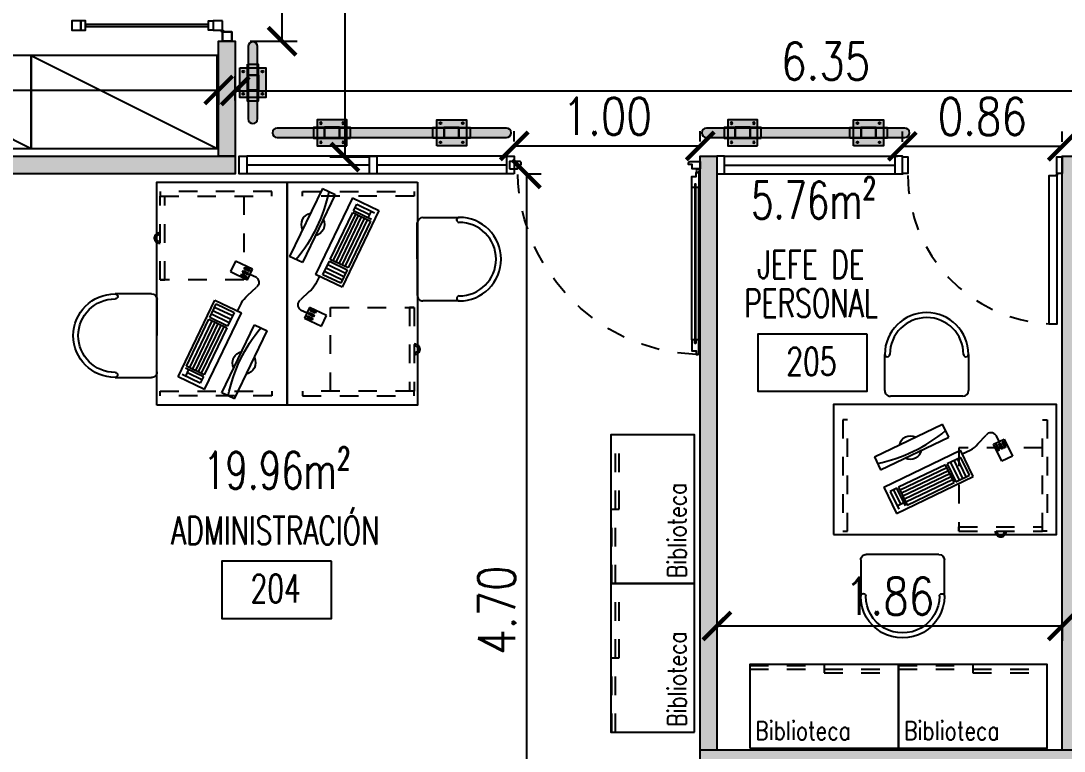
# Model space of a CAD drawing. Header units: millimetres. Extents: x -129 to 3172, y -143 to 919.
# Drawn here: x -50.18 to -44.57, y 1.38 to 5.31 of the extents above; entities that cross this region are included whole.
import ezdxf
from ezdxf.enums import TextEntityAlignment as Align

# ---------------------------------------------------------------- set-up
doc = ezdxf.new("R2010")
doc.units = ezdxf.units.MM
doc.header["$LTSCALE"] = 0.1
for name, pattern in [('DASHED2', [0.375, 0.25, -0.125]), ('HIDDEN', [9.525, 6.35, -3.175]), ('HIDDEN2', [0.1875, 0.125, -0.0625])]:
    doc.linetypes.add(name, pattern=pattern)
for name, color, linetype in [('A-TABIQUE PRY', 2, 'Continuous'), ('C-ALUMINIO', 140, 'Continuous'), ('C-METALICA', 8, 'Continuous'), ('D-PARACHOQUE', 8, 'Continuous'), ('E-GENERAL', 8, 'Continuous'), ('E-MOBILIARIO', 1, 'Continuous'), ('H-HATCH MURO', 252, 'Continuous'), ('R-CUADRO REF', 1, 'Continuous'), ('R-NOMBRE LOCAL', 7, 'Continuous'), ('zA-COTAS', 1, 'Continuous'), ('zA-TXT SUPS', 2, 'Continuous')]:
    doc.layers.add(name, color=color, linetype=linetype)
doc.styles.add('ROMANS', font='ROMANS.SHX', dxfattribs={"width": 0.8, "height": 0.2})
doc.styles.add('VAUX', font='romans.shx', dxfattribs={"width": 0.85})
doc.dimstyles.new('COTA 1-125', dxfattribs={"dimtxt": 0.2, "dimasz": 0.15, "dimexe": 0.08, "dimexo": 0.08, "dimgap": 0.06, "dimtad": 1, "dimzin": 0, "dimdsep": 46, "dimtxsty": 'ROMANS', "dimblk": 'ARCHTICK', "dimcen": 0, "dimclrd": 256, "dimclre": 8, "dimclrt": 3, "dimadec": 0, "dimazin": 0, "dimtfac": 1, "dimtofl": 0, "dimtmove": 0, "dimatfit": 3, "dimldrblk": 'ARCHTICK', "dimfxl": 1, "dimtolj": 1, "dimtzin": 0, "dimlwd": -1, "dimlwe": -1, "dimarcsym": 0})

# ---------------------------------------------------------------- blocks, each defined once
blk = doc.blocks.new('comp')
at = {"layer": 'E-MOBILIARIO'}
for p, q in [((-375.9094, 423.7424), (-375.5431, 423.9184)), ((-375.5101, 423.8497), (-375.5431, 423.9184)), ((-375.8764, 423.6737), (-375.5101, 423.8497)), ((-375.3539, 423.8126), (-375.3091, 423.8599)), ((-375.2688, 423.8113), (-375.2115, 423.8388)), ((-375.2566, 423.8594), (-375.2401, 423.825)), ((-375.2115, 423.8388), (-375.1675, 423.7472)), ((-375.2247, 423.7197), (-375.2688, 423.8113)), ((-375.2506, 423.8087), (-375.2598, 423.8043)), ((-375.2598, 423.8043), (-375.2466, 423.7769)), ((-375.2374, 423.7813), (-375.2506, 423.8087)), ((-375.2466, 423.7769), (-375.2374, 423.7813)), ((-375.2323, 423.8175), (-375.2415, 423.8131)), ((-375.2415, 423.8131), (-375.2283, 423.7857)), ((-375.2191, 423.7901), (-375.2323, 423.8175)), ((-375.2283, 423.7857), (-375.2191, 423.7901)), ((-375.214, 423.8263), (-375.2231, 423.8219)), ((-375.2231, 423.8219), (-375.2099, 423.7945)), ((-375.2008, 423.7989), (-375.214, 423.8263)), ((-375.2099, 423.7945), (-375.2008, 423.7989)), ((-375.9094, 423.7424), (-375.8764, 423.6737)), ((-375.8588, 423.5806), (-375.4467, 423.7787)), ((-375.445, 423.74), (-375.5183, 423.7048)), ((-375.4633, 423.7312), (-375.4171, 423.635)), ((-375.3784, 423.6367), (-375.4467, 423.7787)), ((-375.3988, 423.6438), (-375.445, 423.74)), ((-375.437, 423.7586), (-375.3942, 423.7792)), ((-375.1675, 423.7472), (-375.2247, 423.7197)), ((-375.5274, 423.7004), (-375.7792, 423.5794)), ((-375.5197, 423.6844), (-375.7715, 423.5633)), ((-375.512, 423.6683), (-375.7638, 423.5473)), ((-375.4812, 423.6042), (-375.5274, 423.7004)), ((-375.5183, 423.7048), (-375.472, 423.6086)), ((-375.4999, 423.7136), (-375.4537, 423.6174)), ((-375.4816, 423.7224), (-375.4354, 423.6262)), ((-375.7905, 423.4387), (-375.3784, 423.6367)), ((-375.5043, 423.6523), (-375.7561, 423.5313)), ((-375.4966, 423.6363), (-375.7484, 423.5153)), ((-375.4889, 423.6203), (-375.7407, 423.4992)), ((-375.472, 423.6086), (-375.3988, 423.6438)), ((-375.8588, 423.5806), (-375.7905, 423.4387)), ((-375.7884, 423.575), (-375.825, 423.5573)), ((-375.825, 423.5573), (-375.7788, 423.4612)), ((-375.8067, 423.5662), (-375.7693, 423.4883)), ((-375.7422, 423.4788), (-375.7884, 423.575)), ((-375.7792, 423.5794), (-375.733, 423.4832)), ((-375.733, 423.4832), (-375.4812, 423.6042)), ((-375.7876, 423.4795), (-375.751, 423.4971))]:
    blk.add_line(p, q, dxfattribs=at)
for centre, radius, start, end in [((-376.0564, 424.5172), 0.8255, 281.4184, 309.9184), ((-375.7156, 423.793), 0.0619, 63.8992, 167.4376), ((-375.283, 423.8408), 0.0323, 35.1957, 143.7409), ((-375.7156, 423.793), 0.0619, 243.383, 347.9539), ((-375.441, 423.8765), 0.1079, 295.6684, 323.7409)]:
    blk.add_arc(centre, radius, start, end, dxfattribs=at)
blk = doc.blocks.new('Escritorio 1.20x0.70')
at = {"layer": 'E-MOBILIARIO', "linetype": 'HIDDEN2', "ltscale": 0.005}
for p, q in [((2121.1148, 1231.8749), (2121.1148, 1231.8999)), ((2121.1148, 1231.8999), (2121.5648, 1231.8999))]:
    blk.add_line(p, q, dxfattribs=at)
at = {"layer": 'E-MOBILIARIO'}
blk.add_lwpolyline([(2120.4407, 1231.8576), (2121.6407, 1231.8576), (2121.6407, 1232.5576), (2120.4407, 1232.5576)], close=True, dxfattribs=at)
at = {"layer": 'E-MOBILIARIO', "linetype": 'HIDDEN2', "ltscale": 0.005}
for points in [[(2120.4916, 1231.8749), (2120.5166, 1231.8749), (2120.5166, 1232.4749), (2120.4916, 1232.4749)], [(2121.5898, 1231.8749), (2121.5648, 1231.8749), (2121.5648, 1232.4749), (2121.5898, 1232.4749)], [(2121.1148, 1231.8749), (2121.5648, 1231.8749), (2121.5648, 1232.3249), (2121.1148, 1232.3249)]]:
    blk.add_lwpolyline(points, close=True, dxfattribs=at)
for radius in [0.03, 0.02]:
    blk.add_arc((2121.3398, 1231.8749), radius, 180, 0, dxfattribs=at)
blk = doc.blocks.new('N Local')
at = {"layer": 'R-CUADRO REF'}
blk.add_lwpolyline([(6337.1934, -934.8286), (6337.93, -934.8286), (6337.93, -935.2124), (6337.1934, -935.2124)], close=True, dxfattribs=at)
at = {"layer": 'R-CUADRO REF', "lineweight": 0, "style": 'VAUX', "width": 0.85}
blk.add_attdef('NUMERO', text='', height=0.1823, dxfattribs=at).set_placement((6337.5847, -935.1061), align=Align.CENTER)
at = {"layer": 'R-NOMBRE LOCAL', "lineweight": 0, "style": 'VAUX', "width": 0.85}
for p in [(6337.5718, -934.4549), (6337.5718, -934.7149)]:
    blk.add_attdef('NOMBRE', text='', height=0.1823, dxfattribs=at).set_placement(p, align=Align.CENTER)
blk = doc.blocks.new('VCA')
at = {"layer": 'C-ALUMINIO'}
for p, q in [((2024.1075, 1183.5781, -0.0018), (2025.5462, 1183.5781, -0.0016)), ((2024.1075, 1183.5314, -0.0002), (2024.8069, 1183.5314, -0.0016)), ((2024.8468, 1183.5314, -0.0016), (2025.5063, 1183.5314, -0.0033)), ((2024.1075, 1183.4839, -0.0016), (2025.5063, 1183.4839, -0.0049))]:
    blk.add_line(p, q, dxfattribs=at)
for points, elevation in [([(2024.0676, 1183.5781), (2024.1075, 1183.5781), (2024.1075, 1183.4839), (2024.0676, 1183.4839)], -0.0018), ([(2024.8069, 1183.5781), (2024.8468, 1183.5781), (2024.8468, 1183.4839), (2024.8069, 1183.4839)], -0.0016), ([(2025.5063, 1183.5781), (2025.5462, 1183.5781), (2025.5462, 1183.4839), (2025.5063, 1183.4839)], -0.0016)]:
    blk.add_lwpolyline(points, close=True, dxfattribs=dict(at, elevation=elevation))
blk = doc.blocks.new('biblioteca')
at = {"layer": 'E-MOBILIARIO'}
blk.add_line((1649.6538, 1508.8197), (1649.6538, 1508.7947), dxfattribs=at)
at = {"layer": 'E-MOBILIARIO', "linetype": 'HIDDEN2', "ltscale": 0.005}
for p, q in [((1649.6538, 1508.8147), (1650.0538, 1508.8147)), ((1650.0538, 1508.8147), (1650.0538, 1508.7747)), ((1649.6538, 1508.7947), (1650.4538, 1508.7947)), ((1650.0538, 1508.7747), (1650.4538, 1508.7747))]:
    blk.add_line(p, q, dxfattribs=at)
at = {"layer": 'E-MOBILIARIO'}
blk.add_lwpolyline([(1649.6538, 1508.3697), (1650.4538, 1508.3697), (1650.4538, 1508.8197), (1649.6538, 1508.8197)], close=True, dxfattribs=at)
at = {"layer": 'E-MOBILIARIO', "style": 'ROMANS', "width": 0.8}
blk.add_text('Biblioteca', height=0.1, dxfattribs=at).set_placement((1649.6828, 1508.4141))
blk = doc.blocks.new('P80i')
at = {"layer": 'C-ALUMINIO'}
for points in [[(0.03, 0.1), (0.03, 0.9), (0.07, 0.9), (0.07, 0.1)], [(0.03, 0.09), (0.03, 0), (0, 0), (0, 0.09)], [(0.86, 0.09), (0.86, 0), (0.83, 0), (0.83, 0.09)]]:
    blk.add_lwpolyline(points, close=True, dxfattribs=at)
blk.add_circle((0.0295, 0.0975, 0.0203), 0.00167, dxfattribs=at)
at = {"layer": 'C-ALUMINIO', "color": 8, "linetype": 'DASHED2'}
blk.add_arc((0.03, 0.1), 0.8, 0, 87.134, dxfattribs=at)
blk = doc.blocks.new('A$C17FA08BE')
at = {"layer": 'E-MOBILIARIO'}
for p, q in [((-0.2089, -0.2201), (-0.2089, 0.1699)), ((-0.1789, 0.1999), (0.0161, 0.1999)), ((0.0161, -0.2501), (-0.1789, -0.2501))]:
    blk.add_line(p, q, dxfattribs=at)
for centre, radius, start, end in [((-0.1789, 0.1699), 0.03, 90, 180), ((0.0161, 0.1864), 0.0135, 90, 270), ((0.0161, -0.0251), 0.225, 270, 90), ((0.0161, -0.0251), 0.198, 270, 90), ((-0.1789, -0.2201), 0.03, 180, 270), ((0.0161, -0.2366), 0.0135, 90, 270)]:
    blk.add_arc(centre, radius, start, end, dxfattribs=at)
blk = doc.blocks.new('Puerta Alum pasada 90')
at = {"layer": 'C-ALUMINIO', "color": 8}
for p, q in [((-0.9599, 1.018), (-0.1405, 1.018)), ((-0.9599, 0.98), (-0.1405, 0.98))]:
    blk.add_line(p, q, dxfattribs=at)
at = {"layer": 'C-ALUMINIO'}
for points in [[(-1.0199, 1.003), (-1.0399, 1.003), (-1.0399, 1.0102, -0.387306), (-1.0328, 1.018), (-0.9599, 1.018), (-0.9599, 1.002), (-0.9774, 1.002), (-0.9774, 0.996), (-0.9599, 0.996), (-0.9599, 0.98), (-1.0199, 0.98), (-1.0199, 1.003), (-1.0399, 1.003)], [(-0.0805, 1.003), (-0.0605, 1.003), (-0.0605, 1.0102, 0.387306), (-0.0676, 1.018), (-0.1405, 1.018), (-0.1405, 1.002), (-0.123, 1.002), (-0.123, 0.996), (-0.1405, 0.996), (-0.1405, 0.98), (-0.0805, 0.98), (-0.0805, 1.003), (-0.0605, 1.003)], [(-0.04, 1.0255), (-0.04, 0.9824, 0.502809), (-0.04, 0.9824), (-0.04, 0.9824), (-0.04, 0.9824), (-0.017, 0.9824), (-0.017, 0.9628), (-0.0104, 0.9628, 0.418366), (0, 0.9732), (0, 1.0255), (-0.04, 1.0255)], [(-0.04, 0), (-0.04, 0.0431, -0.502809), (-0.04, 0.0431), (-0.04, 0.0431), (-0.04, 0.0431), (-0.017, 0.0431), (-0.017, 0.0628), (-0.0104, 0.0628, -0.418366), (0, 0.0523), (0, 0), (-0.04, 0)]]:
    blk.add_lwpolyline(points, format="xyb", dxfattribs=at)
blk.add_lwpolyline([(-0.9774, 0.996), (-0.9774, 1.002), (-0.123, 1.002), (-0.123, 0.996)], close=True, dxfattribs=at)
blk.add_circle((-0.05, 1.013, 0.0003), 0.00857, dxfattribs=at)
at = {"layer": 'C-ALUMINIO', "color": 8, "linetype": 'DASHED2'}
blk.add_arc((-0.0392, 1.0443, 0.0003), 1.0015, 182.3676, 271.2708, dxfattribs=at)
blk = doc.blocks.new('_ARCHTICK')
at = {"color": 0, "linetype": 'ByBlock', "const_width": 0.15}
blk.add_lwpolyline([(-0.5, -0.5), (0.5, 0.5)], dxfattribs=at)
blk = doc.blocks.new('*D402')
at = {"layer": 'Defpoints', "color": 0, "transparency": 16777216}
for p in [(-47.5427, 4.4907, -0.0423), (-47.4604, -0.2051, -0.0421), (-47.4604, -0.2051)]:
    blk.add_point(p, dxfattribs=at)
at = {"layer": 'zA-COTAS', "color": 8, "linetype": 'HIDDEN', "transparency": 16777216}
for p, q in [((-47.4627, 4.4907), (-47.3804, 4.4907)), ((-47.3804, -0.2051), (-47.3804, -0.2051))]:
    blk.add_line(p, q, dxfattribs=at)
at = {"layer": 'zA-COTAS', "transparency": 16777216}
blk.add_line((-47.4604, 4.4907), (-47.4604, -0.2051), dxfattribs=at)
at = {"layer": 'zA-COTAS', "transparency": 16777216, "xscale": 0.15, "yscale": 0.15, "zscale": 0.15}
for p, rotation in [((-47.4604, 4.4907), 90), ((-47.4604, -0.2051), 270)]:
    blk.add_blockref('_ARCHTICK', p, dxfattribs=dict(at, rotation=rotation))
at = {"layer": 'zA-COTAS', "color": 3, "transparency": 16777216, "insert": (-47.6204, 2.1428), "char_height": 0.2, "attachment_point": 5, "rotation": 90, "style": 'ROMANS'}
blk.add_mtext('\\A1;4.70', dxfattribs=at)
blk = doc.blocks.new('*D408')
at = {"layer": 'Defpoints', "color": 0, "transparency": 16777216}
for p in [(-49.1154, 5.0406, -0.0408), (-53.165, 4.9895, -0.0219), (-49.1154, 4.9414)]:
    blk.add_point(p, dxfattribs=at)
at = {"layer": 'zA-COTAS', "transparency": 16777216}
blk.add_line((-53.165, 4.9414), (-49.1154, 4.9414), dxfattribs=at)
at = {"layer": 'zA-COTAS', "color": 8, "linetype": 'HIDDEN', "transparency": 16777216}
for p, q in [((-49.1154, 4.9606), (-49.1154, 4.8614)), ((-53.165, 4.9095), (-53.165, 4.8614))]:
    blk.add_line(p, q, dxfattribs=at)
at = {"layer": 'zA-COTAS', "transparency": 16777216, "xscale": 0.15, "yscale": 0.15, "zscale": 0.15, "rotation": 180}
blk.add_blockref('_ARCHTICK', (-53.165, 4.9414), dxfattribs=at)
at = {"layer": 'zA-COTAS', "transparency": 16777216, "xscale": 0.15, "yscale": 0.15, "zscale": 0.15}
blk.add_blockref('_ARCHTICK', (-49.1154, 4.9414), dxfattribs=at)
at = {"layer": 'zA-COTAS', "color": 3, "transparency": 16777216, "insert": (-51.1402, 5.1014), "char_height": 0.2, "attachment_point": 5, "style": 'ROMANS'}
blk.add_mtext('\\A1;4.05', dxfattribs=at)
blk = doc.blocks.new('*D420')
at = {"layer": 'Defpoints', "color": 0, "transparency": 16777216}
for p in [(-42.6764, 4.9366, -0.0011), (-42.6764, 4.9366), (-49.0256, 4.8047, -0.0219)]:
    blk.add_point(p, dxfattribs=at)
at = {"layer": 'zA-COTAS', "color": 8, "linetype": 'HIDDEN', "transparency": 16777216}
blk.add_line((-49.0256, 4.8847), (-49.0256, 5.0166), dxfattribs=at)
at = {"layer": 'zA-COTAS', "transparency": 16777216}
blk.add_line((-49.0256, 4.9366), (-42.6764, 4.9366), dxfattribs=at)
at = {"layer": 'zA-COTAS', "transparency": 16777216, "xscale": 0.15, "yscale": 0.15, "zscale": 0.15, "rotation": 180}
blk.add_blockref('_ARCHTICK', (-49.0256, 4.9366), dxfattribs=at)
at = {"layer": 'zA-COTAS', "transparency": 16777216, "xscale": 0.15, "yscale": 0.15, "zscale": 0.15}
blk.add_blockref('_ARCHTICK', (-42.6764, 4.9366), dxfattribs=at)
at = {"layer": 'zA-COTAS', "color": 3, "transparency": 16777216, "insert": (-45.851, 5.0966), "char_height": 0.2, "attachment_point": 5, "style": 'ROMANS'}
blk.add_mtext('\\A1;6.35', dxfattribs=at)
blk = doc.blocks.new('*D421')
at = {"layer": 'Defpoints', "color": 0, "transparency": 16777216}
for p in [(-48.4367, 37.3866, 0.0017), (-48.4367, 4.5807), (-48.2227, 4.5807, -0.0201)]:
    blk.add_point(p, dxfattribs=at)
at = {"layer": 'zA-COTAS', "transparency": 16777216}
blk.add_line((-48.4367, 37.3866), (-48.4367, 4.5807), dxfattribs=at)
at = {"layer": 'zA-COTAS', "color": 8, "linetype": 'HIDDEN', "transparency": 16777216}
blk.add_line((-48.3027, 4.5807), (-48.5167, 4.5807), dxfattribs=at)
at = {"layer": 'zA-COTAS', "transparency": 16777216, "xscale": 0.15, "yscale": 0.15, "zscale": 0.15}
for p, rotation in [((-48.4367, 37.3866), 90), ((-48.4367, 4.5807), 270)]:
    blk.add_blockref('_ARCHTICK', p, dxfattribs=dict(at, rotation=rotation))
at = {"layer": 'zA-COTAS', "color": 3, "transparency": 16777216, "insert": (-48.5967, 20.9836), "char_height": 0.2, "attachment_point": 5, "rotation": 90, "style": 'ROMANS'}
blk.add_mtext('\\A1;32.81', dxfattribs=at)
blk = doc.blocks.new('*D525')
at = {"layer": 'Defpoints', "color": 0, "transparency": 16777216}
for p in [(-46.4356, 2.154), (-44.5787, 2.154), (-44.5787, 2.0574)]:
    blk.add_point(p, dxfattribs=at)
at = {"layer": 'zA-COTAS', "color": 8, "linetype": 'HIDDEN', "transparency": 16777216}
for p, q in [((-46.4356, 2.074), (-46.4356, 1.9774)), ((-44.5787, 2.074), (-44.5787, 1.9774))]:
    blk.add_line(p, q, dxfattribs=at)
at = {"layer": 'zA-COTAS', "transparency": 16777216}
blk.add_line((-46.4356, 2.0574), (-44.5787, 2.0574), dxfattribs=at)
at = {"layer": 'zA-COTAS', "transparency": 16777216, "xscale": 0.15, "yscale": 0.15, "zscale": 0.15, "rotation": 180}
blk.add_blockref('_ARCHTICK', (-46.4356, 2.0574), dxfattribs=at)
at = {"layer": 'zA-COTAS', "transparency": 16777216, "xscale": 0.15, "yscale": 0.15, "zscale": 0.15}
blk.add_blockref('_ARCHTICK', (-44.5787, 2.0574), dxfattribs=at)
at = {"layer": 'zA-COTAS', "color": 3, "transparency": 16777216, "insert": (-45.5072, 2.2174), "char_height": 0.2, "attachment_point": 5, "style": 'ROMANS'}
blk.add_mtext('\\A1;1.86', dxfattribs=at)
blk = doc.blocks.new('PLT - Parachoque pie')
at = {"layer": 'D-PARACHOQUE'}
h = blk.add_hatch(color=253, dxfattribs=at)
h.paths.add_polyline_path([(0.041, 0.18), (0.099, 0.18), (0.099, 0.12), (0.041, 0.12)])
h.paths.add_polyline_path([(0.04, 0.12), (0.1, 0.12), (0.1, 0.04), (0.04, 0.04)])
h.paths.add_polyline_path([(0.041, 0.04), (0.099, 0.04), (0.099, -0.02), (0.041, -0.02)])
blk.add_hatch(color=254, dxfattribs=at).paths.add_polyline_path([(0, 0.16), (0.14, 0.16), (0.14, 0), (0, 0)])
for points in [[(0.041, 0.18), (0.099, 0.18), (0.099, 0.12), (0.041, 0.12)], [(0, 0.16), (0.14, 0.16), (0.14, 0), (0, 0)], [(0.04, 0.12), (0.1, 0.12), (0.1, 0.04), (0.04, 0.04)], [(0.041, 0.04), (0.099, 0.04), (0.099, -0.02), (0.041, -0.02)]]:
    blk.add_lwpolyline(points, close=True, dxfattribs=at)
for centre in [(0.0184, 0.1398, -0.0122), (0.1216, 0.1398, -0.0122), (0.0184, 0.0202, -0.0122), (0.1216, 0.0202, -0.0122)]:
    blk.add_circle(centre, 0.00498, dxfattribs=at)
blk = doc.blocks.new('*D532')
at = {"layer": 'Defpoints', "color": 0, "transparency": 16777216}
for p in [(-46.5256, 4.6403), (-47.5256, 4.5849), (-46.5256, 4.5849)]:
    blk.add_point(p, dxfattribs=at)
at = {"layer": 'zA-COTAS', "color": 8, "linetype": 'HIDDEN', "transparency": 16777216}
for p, q in [((-47.5256, 4.6649), (-47.5256, 4.7203)), ((-46.5256, 4.6649), (-46.5256, 4.7203))]:
    blk.add_line(p, q, dxfattribs=at)
at = {"layer": 'zA-COTAS', "transparency": 16777216}
blk.add_line((-47.5256, 4.6403), (-46.5256, 4.6403), dxfattribs=at)
at = {"layer": 'zA-COTAS', "transparency": 16777216, "xscale": 0.15, "yscale": 0.15, "zscale": 0.15, "rotation": 180}
blk.add_blockref('_ARCHTICK', (-47.5256, 4.6403), dxfattribs=at)
at = {"layer": 'zA-COTAS', "transparency": 16777216, "xscale": 0.15, "yscale": 0.15, "zscale": 0.15}
blk.add_blockref('_ARCHTICK', (-46.5256, 4.6403), dxfattribs=at)
at = {"layer": 'zA-COTAS', "color": 3, "transparency": 16777216, "insert": (-47.0256, 4.8003), "char_height": 0.2, "attachment_point": 5, "style": 'ROMANS'}
blk.add_mtext('\\A1;1.00', dxfattribs=at)
blk = doc.blocks.new('*D533')
at = {"layer": 'Defpoints', "color": 0, "transparency": 16777216}
for p in [(-44.5787, 4.6386), (-45.4387, 4.5824), (-44.5787, 4.5824)]:
    blk.add_point(p, dxfattribs=at)
at = {"layer": 'zA-COTAS', "color": 8, "linetype": 'HIDDEN', "transparency": 16777216}
for p, q in [((-45.4387, 4.6624), (-45.4387, 4.7186)), ((-44.5787, 4.6624), (-44.5787, 4.7186))]:
    blk.add_line(p, q, dxfattribs=at)
at = {"layer": 'zA-COTAS', "transparency": 16777216}
blk.add_line((-45.4387, 4.6386), (-44.5787, 4.6386), dxfattribs=at)
at = {"layer": 'zA-COTAS', "transparency": 16777216, "xscale": 0.15, "yscale": 0.15, "zscale": 0.15, "rotation": 180}
blk.add_blockref('_ARCHTICK', (-45.4387, 4.6386), dxfattribs=at)
at = {"layer": 'zA-COTAS', "transparency": 16777216, "xscale": 0.15, "yscale": 0.15, "zscale": 0.15}
blk.add_blockref('_ARCHTICK', (-44.5787, 4.6386), dxfattribs=at)
at = {"layer": 'zA-COTAS', "color": 3, "transparency": 16777216, "insert": (-45.0087, 4.7986), "char_height": 0.2, "attachment_point": 5, "style": 'ROMANS'}
blk.add_mtext('\\A1;0.86', dxfattribs=at)
blk = doc.blocks.new('*D535')
at = {"layer": 'Defpoints', "color": 0, "transparency": 16777216}
for p in [(-49.0256, 6.1214), (-48.7738, 6.1214), (-49.0256, 5.2037)]:
    blk.add_point(p, dxfattribs=at)
at = {"layer": 'zA-COTAS', "color": 8, "linetype": 'HIDDEN', "transparency": 16777216}
for p, q in [((-48.9456, 6.1214), (-48.6938, 6.1214)), ((-48.9456, 5.2037), (-48.6938, 5.2037))]:
    blk.add_line(p, q, dxfattribs=at)
at = {"layer": 'zA-COTAS', "transparency": 16777216}
blk.add_line((-48.7738, 5.2037), (-48.7738, 6.1214), dxfattribs=at)
at = {"layer": 'zA-COTAS', "transparency": 16777216, "xscale": 0.15, "yscale": 0.15, "zscale": 0.15}
for p, rotation in [((-48.7738, 6.1214), 90), ((-48.7738, 5.2037), 270)]:
    blk.add_blockref('_ARCHTICK', p, dxfattribs=dict(at, rotation=rotation))
at = {"layer": 'zA-COTAS', "color": 3, "transparency": 16777216, "insert": (-48.9338, 5.6626), "char_height": 0.2, "attachment_point": 5, "rotation": 90, "style": 'ROMANS'}
blk.add_mtext('\\A1;0.92', dxfattribs=at)

msp = doc.modelspace()

# ---------------------------------------------------------------- hatches: boundary and pattern name
at = {"layer": 'D-PARACHOQUE'}
h = msp.add_hatch(color=253, dxfattribs=at)
edge = h.paths.add_edge_path()
edge.add_line((-48.956, 5.1755), (-48.956, 4.7856))
edge.add_arc((-48.931, 4.7856), 0.025, 180, 360)
edge.add_line((-48.906, 4.7856), (-48.906, 5.1755))
edge.add_arc((-48.931, 5.1755), 0.025, 360, 540)
h = msp.add_hatch(color=253, dxfattribs=at)
edge = h.paths.add_edge_path()
edge.add_line((-48.8008, 4.6866), (-47.5677, 4.6866))
edge.add_arc((-47.5677, 4.7116), 0.025, 270, 450)
edge.add_line((-47.5677, 4.7366), (-48.8008, 4.7366))
edge.add_arc((-48.8008, 4.7116), 0.025, 90, 270)
h = msp.add_hatch(color=253, dxfattribs=at)
edge = h.paths.add_edge_path()
edge.add_line((-46.4925, 4.6866), (-45.4258, 4.6866))
edge.add_arc((-45.4258, 4.7116), 0.025, 270, 450)
edge.add_line((-45.4258, 4.7366), (-46.4925, 4.7366))
edge.add_arc((-46.4925, 4.7116), 0.025, 90, 270)
at = {"layer": 'H-HATCH MURO'}
for points in [[(-49.0256, 4.5848), (-49.1154, 4.5848), (-49.1154, 5.2037), (-49.0256, 5.2037)], [(-53.165, 4.5849), (-49.0256, 4.5849), (-49.0256, 4.4899), (-53.165, 4.4899)], [(-44.5787, 1.3899), (-44.5787, 4.5849), (-44.4848, 4.5849), (-44.4848, 1.3899)], [(-42.6764, 1.3899), (-46.5256, 1.3899), (-46.5256, 1.2949), (-42.6764, 1.2949)]]:
    msp.add_hatch(color=256, dxfattribs=at).paths.add_polyline_path(points)
h = msp.add_hatch(color=256, dxfattribs=at)
h.paths.add_polyline_path([(-46.5256, 1.3899), (-46.4356, 1.3899), (-46.4356, 4.5849), (-46.5256, 4.5849)])
h.paths.add_polyline_path([(-46.4356, 0.2949), (-46.5256, 0.2949), (-46.5256, -0.1599), (-46.4356, -0.1599)])

# ---------------------------------------------------------------- linework, layer by layer
at = {"layer": 'A-TABIQUE PRY', "ltscale": 5}
msp.add_line((-42.6764, 1.3899), (-46.5256, 1.3899), dxfattribs=at)
at = {"layer": 'A-TABIQUE PRY'}
msp.add_lwpolyline([(-49.0256, 4.5848), (-49.1154, 4.5848), (-49.1154, 5.2037), (-49.0256, 5.2037)], close=True, dxfattribs=at)
at = {"layer": 'A-TABIQUE PRY', "ltscale": 5}
for points in [[(-53.165, 4.5849), (-49.0256, 4.5849), (-49.0256, 4.4899), (-53.165, 4.4899)], [(-44.5787, 1.3899), (-44.5787, 4.5849), (-44.4848, 4.5849), (-44.4848, 1.3899)]]:
    msp.add_lwpolyline(points, close=True, dxfattribs=at)
msp.add_lwpolyline([(-46.5256, 1.2949), (-46.5256, 4.5849), (-46.4356, 4.5849), (-46.4356, 1.3899)], dxfattribs=at)
at = {"layer": 'C-ALUMINIO'}
for p, q in [((-46.3957, 4.5849), (-45.4652, 4.5849)), ((-46.3957, 4.5374), (-45.4787, 4.5374)), ((-46.3957, 4.4899), (-45.4352, 4.4899))]:
    msp.add_line(p, q, dxfattribs=at)
for points in [[(-46.4356, 4.4899), (-46.3957, 4.4899), (-46.3957, 4.5849), (-46.4356, 4.5849)], [(-45.4787, 4.4899), (-45.4387, 4.4899), (-45.4387, 4.5849), (-45.4787, 4.5849)]]:
    msp.add_lwpolyline(points, close=True, dxfattribs=at)
at = {"layer": 'C-METALICA'}
for points in [[(-49.8555, 5.3137), (-49.9055, 5.3137), (-49.9055, 5.2637), (-49.8555, 5.2637)], [(-49.8305, 5.2837), (-49.1695, 5.2837), (-49.1695, 5.2937), (-49.8305, 5.2937)], [(-49.0945, 5.3137), (-49.1445, 5.3137), (-49.1445, 5.2637), (-49.0945, 5.2637)], [(-49.0445, 5.2537), (-49.0945, 5.2537), (-49.0945, 5.2037), (-49.0445, 5.2037)], [(-49.0945, 5.2037), (-49.0945, 5.2537), (-49.0445, 5.2537), (-49.0445, 5.2037)]]:
    msp.add_lwpolyline(points, close=True, dxfattribs=at)
for points in [[(-49.8555, 5.2637), (-49.8305, 5.2637), (-49.8305, 5.3137), (-49.8555, 5.3137), (-49.8555, 5.2637)], [(-49.1445, 5.2637), (-49.1695, 5.2637), (-49.1695, 5.3137), (-49.1445, 5.3137), (-49.1445, 5.2637)]]:
    msp.add_lwpolyline(points, dxfattribs=at)
msp.add_circle((-49.0945, 5.2587), 0.005, dxfattribs=at)
at = {"layer": 'D-PARACHOQUE'}
for points in [[(-48.956, 5.1755), (-48.956, 4.7856, 1), (-48.906, 4.7856), (-48.906, 5.1755, 1), (-48.956, 5.1755), (-48.956, 5.1755)], [(-48.8008, 4.6866), (-47.5677, 4.6866, 1), (-47.5677, 4.7366), (-48.8008, 4.7366, 1), (-48.8008, 4.6866), (-48.8008, 4.6866)], [(-46.4925, 4.6866), (-45.4258, 4.6866, 1), (-45.4258, 4.7366), (-46.4925, 4.7366, 1), (-46.4925, 4.6866), (-46.4925, 4.6866)]]:
    msp.add_lwpolyline(points, format="xyb", dxfattribs=at)
at = {"layer": 'E-GENERAL'}
for p, q in [((-51.1227, 5.1266), (-50.1227, 4.6266)), ((-50.1227, 5.1266), (-49.1227, 4.6266))]:
    msp.add_line(p, q, dxfattribs=at)
for points in [[(-51.1227, 5.1266), (-51.1227, 4.6266), (-50.1227, 4.6266), (-50.1227, 5.1266)], [(-50.1227, 5.1266), (-50.1227, 4.6266), (-49.1227, 4.6266), (-49.1227, 5.1266)]]:
    msp.add_lwpolyline(points, close=True, dxfattribs=at)

# ---------------------------------------------------------------- block references
msp.add_blockref('PLT - Parachoque pie', (-49.001, 4.9007))
at = {"xscale": -1, "rotation": 270}
for name, p in [('PLT - Parachoque pie', (-48.5858, 4.6416)), ('PLT - Parachoque pie', (-46.3775, 4.6416)), ('Puerta Alum pasada 90', (-47.5511, 4.5574))]:
    msp.add_blockref(name, p, dxfattribs=at)
for name, p, rotation in [('PLT - Parachoque pie', (-47.7828, 4.6416), 89.99999999999999), ('PLT - Parachoque pie', (-45.5409, 4.6416), 89.99999999999999), ('VCA', (1976.5419, 1188.0688, 0.0018), 180)]:
    msp.add_blockref(name, p, dxfattribs=dict(rotation=rotation))
ref = msp.add_blockref('N Local', (5024.1274, 751.491, -0.0235), dxfattribs=dict(xscale=-0.7999999999999545, yscale=0.8000000000000114, zscale=0.8))
ref.add_attrib('NUMERO', '205', dxfattribs={"layer": 'R-CUADRO REF', "lineweight": 0, "height": 0.15, "style": 'VAUX', "width": 0.7}).set_placement((-45.9277, 3.4062, -0.0235), align=Align.CENTER)
ref.add_attrib('NOMBRE', 'JEFE DE', dxfattribs={"layer": 'R-NOMBRE LOCAL', "lineweight": 0, "height": 0.15, "style": 'VAUX', "width": 0.7}).set_placement((-45.93, 3.9271, -0.0235), align=Align.CENTER)
ref.add_attrib('NOMBRE', 'PERSONAL', dxfattribs={"layer": 'R-NOMBRE LOCAL', "lineweight": 0, "height": 0.15, "style": 'VAUX', "width": 0.7}).set_placement((-45.93, 3.7191, -0.0235), align=Align.CENTER)
ref = msp.add_blockref('N Local', (5021.2464, 750.2684), dxfattribs=dict(xscale=-0.7999999999999545, yscale=0.8000000000000114, zscale=0.8))
ref.add_attrib('NUMERO', '204', dxfattribs={"layer": 'R-CUADRO REF', "lineweight": 0, "height": 0.15, "style": 'VAUX', "width": 0.7}).set_placement((-48.8087, 2.1836), align=Align.CENTER)
ref.add_attrib('NOMBRE', 'ADMINISTRACIÓN', dxfattribs={"layer": 'R-NOMBRE LOCAL', "lineweight": 0, "height": 0.15, "style": 'VAUX', "width": 0.7}).set_placement((-48.811, 2.4965), align=Align.CENTER)
at = {"layer": 'C-ALUMINIO', "rotation": 180}
msp.add_blockref('P80i', (-44.5787, 4.5824), dxfattribs=at)
at = {"layer": 'E-MOBILIARIO', "xscale": -1}
for name, p, rotation in [('Escritorio 1.20x0.70', (-1281.3044, -2117.195, -0.0201), 270), ('Escritorio 1.20x0.70', (1183.8109, 2124.8864, -0.0201), 90), ('comp', (375.1849, -371.4974, -0.0201), 90), ('comp', (-472.7719, 379.1889, -0.0201), 270), ('A$C17FA08BE', (-49.6557, 3.6447), 359.9736600376107), ('A$C17FA08BE', (-45.4627, 2.2339), 89.9736600376107)]:
    msp.add_blockref(name, p, dxfattribs=dict(at, rotation=rotation))
at = {"layer": 'E-MOBILIARIO'}
for name, p, rotation in [('A$C17FA08BE', (-47.8379, 4.0564), 0.02633996238928239), ('A$C17FA08BE', (-45.3332, 3.5028), 90.0263399623893), ('biblioteca', (1461.8137, -1647.368), 90), ('biblioteca', (1461.8137, -1648.168), 90)]:
    msp.add_blockref(name, p, dxfattribs=dict(at, rotation=rotation))
for name, p in [('Escritorio 1.20x0.70', (-2166.2498, -1229.3081, -0.0206)), ('comp', (330.3206, -420.7756, -0.0206)), ('biblioteca', (-1695.9132, -1506.97)), ('biblioteca', (-1695.1132, -1506.9701))]:
    msp.add_blockref(name, p, dxfattribs=at)

# ---------------------------------------------------------------- texts
at = {"layer": 'zA-TXT SUPS', "char_height": 0.2, "width": 4.465041, "attachment_point": 1, "line_spacing_factor": 0.999789, "style": 'VAUX'}
for s, insert in [('\\pi1.87919;{\\W0.7;5.76m²}', (-48.1312, 4.4485)), ('\\pi1.82252;{\\W0.7;19.96m²}', (-51.0213, 2.9946, -0.0003))]:
    msp.add_mtext(s, dxfattribs=dict(at, insert=insert))

# ---------------------------------------------------------------- dimensions: what is measured, and where the dimension line sits
at = {"layer": 'zA-COTAS'}
for base, p1, p2, picture, middle in [((-48.4367, 4.5807, 0.0202), (-48.4367, 37.3866, 0.0219), (-48.2227, 4.5807, 0.0001), '*D421', (-48.5967, 20.9836, 0.0202)), ((-48.7738, 6.1214), (-49.0256, 5.2037), (-49.0256, 6.1214), '*D535', (-48.9338, 5.6626)), ((-47.4604, -0.2051, 0.0219), (-47.5427, 4.4907, -0.0204), (-47.4604, -0.2051, -0.0203), '*D402', (-47.6204, 2.1428, 0.0219))]:
    dim = msp.add_linear_dim(base=base, p1=p1, p2=p2, angle=90, dimstyle='COTA 1-125', dxfattribs=at)
    dim.commit()
    dim.dimension.update_dxf_attribs({"geometry": picture, "text_midpoint": middle})
for base, p1, p2, picture, middle in [((-49.1154, 4.9414, 0.0219), (-53.165, 4.9895), (-49.1154, 5.0406, -0.0189), '*D408', (-51.1402, 5.1014, 0.0219)), ((-42.6764, 4.9366, 0.0219), (-49.0256, 4.8047), (-42.6764, 4.9366, 0.0208), '*D420', (-45.851, 5.0966, 0.0219)), ((-46.5256, 4.6403), (-47.5256, 4.5849), (-46.5256, 4.5849), '*D532', (-47.0256, 4.8003)), ((-44.5787, 4.6386), (-45.4387, 4.5824), (-44.5787, 4.5824), '*D533', (-45.0087, 4.7986)), ((-44.5787, 2.0574), (-46.4356, 2.154), (-44.5787, 2.154), '*D525', (-45.5072, 2.2174))]:
    dim = msp.add_linear_dim(base=base, p1=p1, p2=p2, dimstyle='COTA 1-125', dxfattribs=at)
    dim.commit()
    dim.dimension.update_dxf_attribs({"geometry": picture, "text_midpoint": middle})

doc.saveas('drawing.dxf')
